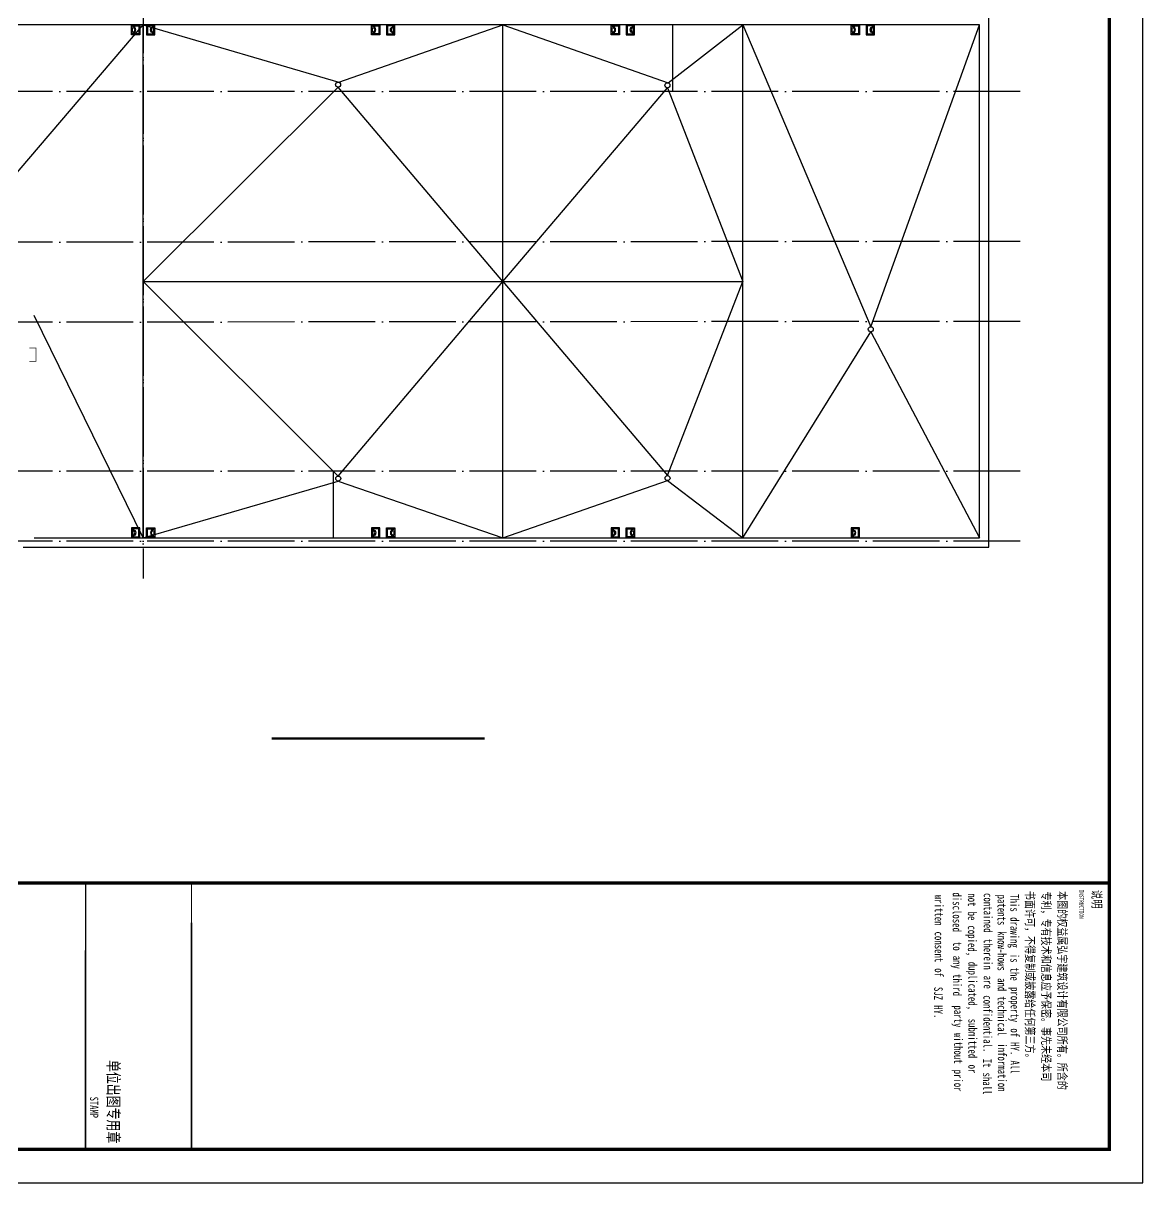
# Model space of a CAD drawing. Extents: x 174641 to 414490, y 73126 to 493158.
# Drawn here: x 380887 to 414490, y 171989 to 206796 of the extents above; entities that cross this region are included whole.
import ezdxf

# ---------------------------------------------------------------- set-up
doc = ezdxf.new("R2010")
doc.units = 0
doc.header["$LTSCALE"] = 1000
doc.header["$MEASUREMENT"] = 0
doc.linetypes.add('DOTE', pattern=[2.42, 2, -0.2, 0.02, -0.2])
for name, color, linetype in [('DIM_SYMB', 3, 'Continuous'), ('DOTE', 1, 'DOTE'), ('PUB_TITLE', 7, 'Continuous'), ('SURFACE', 6, 'Continuous'), ('TK', 126, 'Continuous'), ('TWT_TITLE', 7, 'Continuous'), ('WALL', 2, 'Continuous'), ('布置', 165, 'Continuous')]:
    doc.layers.add(name, color=color, linetype=linetype)
doc.styles.add('-宋体', font='', dxfattribs={"width": 0.8})
doc.styles.get('-宋体').set_extended_font_data('SimSun')

# ---------------------------------------------------------------- blocks, each defined once
blk = doc.blocks.new('364535463')
at = {"layer": '布置'}
blk.add_lwpolyline([(150, -250), (150, 0), (-150, 0), (-150, -250)], close=True, dxfattribs=at)
blk.add_lwpolyline([(100, -220), (120, -220), (120, -30), (-120, -30), (-120, -220), (-100, -220, -1)], format="xyb", close=True, dxfattribs=at)
blk.add_lwpolyline([(-70, -220), (70, -220)], dxfattribs=at)
blk.add_arc((0, -220), 70, 0, 180, dxfattribs=at)

msp = doc.modelspace()

# ---------------------------------------------------------------- linework, layer by layer
for p, q in [((356089.8, 180989), (413489.8, 180989)), ((385938.9, 172989), (385938.9, 179789)), ((385938.9, 179789), (385938.9, 172989)), ((382761.6, 173012.7), (382761.6, 178964.6))]:
    msp.add_line(p, q)
for points in [[(373786.8, 206745.9), (377036.5, 198025.9), (384486.8, 206745.9)], [(384486.8, 191345.9), (384486.8, 206745.9)], [(384486.8, 206745.9), (390359.1, 205022.1), (395286.8, 206745.9), (400249, 205002.7), (402486.8, 206745.9), (406326.3, 197684.7), (409586.8, 206745.9)], [(395286.8, 191345.9), (395286.8, 206745.9)], [(402486.8, 191345.9), (402486.8, 206745.9)], [(384486.8, 199046.8), (390344.1, 193203.7), (395286.8, 199045.9), (390337.9, 204875.2), (384486.8, 199046.8)], [(395286.5, 199046.2), (400224.1, 204857), (402486.8, 199045.9)], [(384486.8, 199046.8), (402486.8, 199045.9)], [(395286.5, 199046.2), (400226.3, 193216), (402486.8, 199045.9)], [(384486.8, 191345.9), (381216.8, 198025.9)], [(402486.8, 191345.9), (406326.3, 197534.7), (409586.8, 191345.9)], [(384486.8, 191345.9), (390344.1, 193053.7), (395286.8, 191345.9)], [(395286.8, 191345.9), (400226.3, 193066), (402486.8, 191345.9)]]:
    msp.add_lwpolyline(points)
for points, const_width in [([(381066.8, 196645.9), (381266.8, 196645.9), (381266.8, 197045.9), (381066.8, 197045.9)], 20), ([(382761.6, 180989), (382761.6, 173012.7)], 34), ([(385938.9, 180989), (385938.9, 172989)], 34)]:
    msp.add_lwpolyline(points, dxfattribs=dict(const_width=const_width))
at = {"color": 5}
for centre in [(390337.9, 204950.2), (400224.1, 204932), (406326.3, 197609.7), (390344.1, 193128.7), (400226.3, 193141)]:
    msp.add_circle(centre, 75, dxfattribs=at)
at = {"layer": 'DIM_SYMB', "const_width": 70}
msp.add_lwpolyline([(388345.3, 185321.8), (394735.4, 185321.8)], dxfattribs=at)
at = {"layer": 'DOTE'}
for p, q in [((384486.8, 227252.7), (384486.8, 190125.9)), ((384486.8, 207967.7), (384486.8, 190125.9)), ((400386.8, 204745.9), (400386.8, 206845.9)), ((410806.8, 204745.9), (372086.8, 204745.9)), ((410806.8, 200245.9), (372475, 200214.6)), ((410806.8, 197845.9), (372475, 197814.6)), ((410806.8, 193345.9), (377286.8, 193345.9)), ((390186.8, 193345.9), (390186.8, 191245.9)), ((410806.8, 191245.9), (372086.8, 191245.9)), ((410806.8, 191245.9), (372086.8, 191245.9)), ((410806.8, 191245.9), (372086.8, 191245.9)), ((410806.8, 191245.9), (372086.8, 191245.9))]:
    msp.add_line(p, q, dxfattribs=at)
at = {"layer": 'PUB_TITLE', "const_width": 100}
msp.add_lwpolyline([(413489.8, 180989), (413489.8, 172989), (356090.2, 172989), (356090.2, 180989)], close=True, dxfattribs=at)
at = {"layer": 'SURFACE'}
for p, q in [((409866.8, 197845.9), (409866.8, 207025.9)), ((409866.8, 191065.9), (409866.8, 197845.9)), ((380886.8, 191065.9), (402486.8, 191065.9)), ((402486.8, 191065.9), (409866.8, 191065.9))]:
    msp.add_line(p, q, dxfattribs=at)
at = {"layer": 'TWT_TITLE'}
msp.add_lwpolyline([(355090.2, 256089), (355090.2, 171989), (414490.2, 171989), (414490.2, 256089)], close=True, dxfattribs=at)
at = {"layer": 'TWT_TITLE', "const_width": 100}
msp.add_lwpolyline([(356090.2, 253589), (356090.2, 172989), (413490.2, 172989), (413490.2, 253589)], close=True, dxfattribs=at)
at = {"layer": 'WALL'}
for p, q in [((409586.8, 206745.9), (373786.8, 206745.9)), ((409586.8, 197845.9), (409586.8, 206745.9)), ((409586.8, 191345.9), (409586.8, 197845.9)), ((381216.8, 191345.9), (402486.8, 191345.9)), ((402486.8, 191345.9), (409586.8, 191345.9))]:
    msp.add_line(p, q, dxfattribs=at)

# ---------------------------------------------------------------- block references
at = {"xscale": -1}
for p, rotation in [((384386.8, 206595.9), 270), ((391586.8, 206595.9), 270), ((398786.8, 206595.9), 270), ((405986.8, 206595.9), 270), ((384586.8, 191495.9), 90), ((391786.8, 191495.9), 90), ((398986.8, 191495.9), 90)]:
    msp.add_blockref('364535463', p, dxfattribs=dict(at, rotation=rotation))
for p, rotation in [((384586.8, 206595.9), 90), ((391786.8, 206595.9), 90), ((398986.8, 206595.9), 90), ((406186.8, 206595.9), 90), ((384386.8, 191495.9), 270), ((391586.8, 191495.9), 270), ((398786.8, 191495.9), 270), ((405986.8, 191495.9), 270)]:
    msp.add_blockref('364535463', p, dxfattribs=dict(rotation=rotation))

# ---------------------------------------------------------------- texts
at = {"style": '-宋体', "width": 0.75}
for s, height, p in [('INSTRUCTION', 129.153, (412583.5, 180787.8)), ('单位出图专用章', 350, (383422.1, 175677.2)), ('STAMP', 250, (382892.3, 174573.9))]:
    msp.add_text(s, height=height, rotation=270, dxfattribs=at).set_placement(p)
at = {"layer": 'TK', "style": '-宋体', "width": 0.75}
for s, height, p in [('disclosed', 258.23, (408784.7, 180704.1)), ('not', 258.23, (409241.4, 180678.5)), ('contained', 258.23, (409717.4, 180685.5)), ('书面许可，不得复制或披露给任何第三方。', 258.228, (410977.1, 180751.5)), ('专利，专有技术和信息应予保密。事先未经本司', 258.228, (411459.9, 180730.9)), ('本图的权益属弘宇建筑设计有限公司所有。所含的', 258.228, (411944.3, 180744)), ('written', 258.23, (408246, 180632.5)), ('patents', 258.23, (410130.6, 180639.7)), ('This', 258.23, (410514.8, 180651.5)), ('be', 258.23, (409241.4, 180127.7)), ('copied,', 258.23, (409241.4, 179714.5)), ('drawing', 258.23, (410514.8, 179962.9)), ('consent', 258.23, (408246, 179530.8)), ('therein', 258.23, (409717.4, 179308.3)), ('know-hows', 258.23, (410130.6, 179538)), ('to', 258.23, (408794.5, 179218.9)), ('any', 258.23, (408794.5, 178805.8)), ('duplicated,', 258.228, (409253.2, 178622.9)), ('is', 258.23, (410514.8, 178861.2)), ('of', 258.23, (408246, 178429)), ('third', 258.23, (408794.5, 178254.9)), ('the', 258.23, (410514.8, 178448)), ('are', 258.23, (409717.4, 178206.5)), ('and', 258.23, (410135.2, 178134.8)), ('SJZ', 258.23, (408227.5, 177868.7)), ('confidential.', 258.228, (409707.3, 177617.5)), ('technical', 258.23, (410135.2, 177583.9)), ('property', 258.23, (410524.4, 177863.3)), ('HY.', 258.23, (408227.5, 177317.8)), ('party', 258.23, (408826, 177312.8)), ('submitted', 258.23, (409255, 176914)), ('without', 258.23, (408826, 176486.5)), ('of', 258.23, (410524.4, 176623.8)), ('information', 258.228, (410139.7, 176175.1)), ('HY.', 258.23, (410524.4, 176210.7)), ('or', 258.23, (409255, 175536.8)), ('It', 258.23, (409692.8, 175711.3)), ('All', 258.23, (410524.4, 175659.8)), ('prior', 258.23, (408826, 175384.7)), ('shall', 258.23, (409692.8, 175298.1))]:
    msp.add_text(s, height=height, rotation=270, dxfattribs=at).set_placement(p)
at = {"layer": 'TK', "color": 9, "style": '-宋体', "width": 0.75}
msp.add_text('说明', height=265.82, rotation=270, dxfattribs=at).set_placement((412974.6, 180778.7))

doc.saveas('drawing.dxf')
